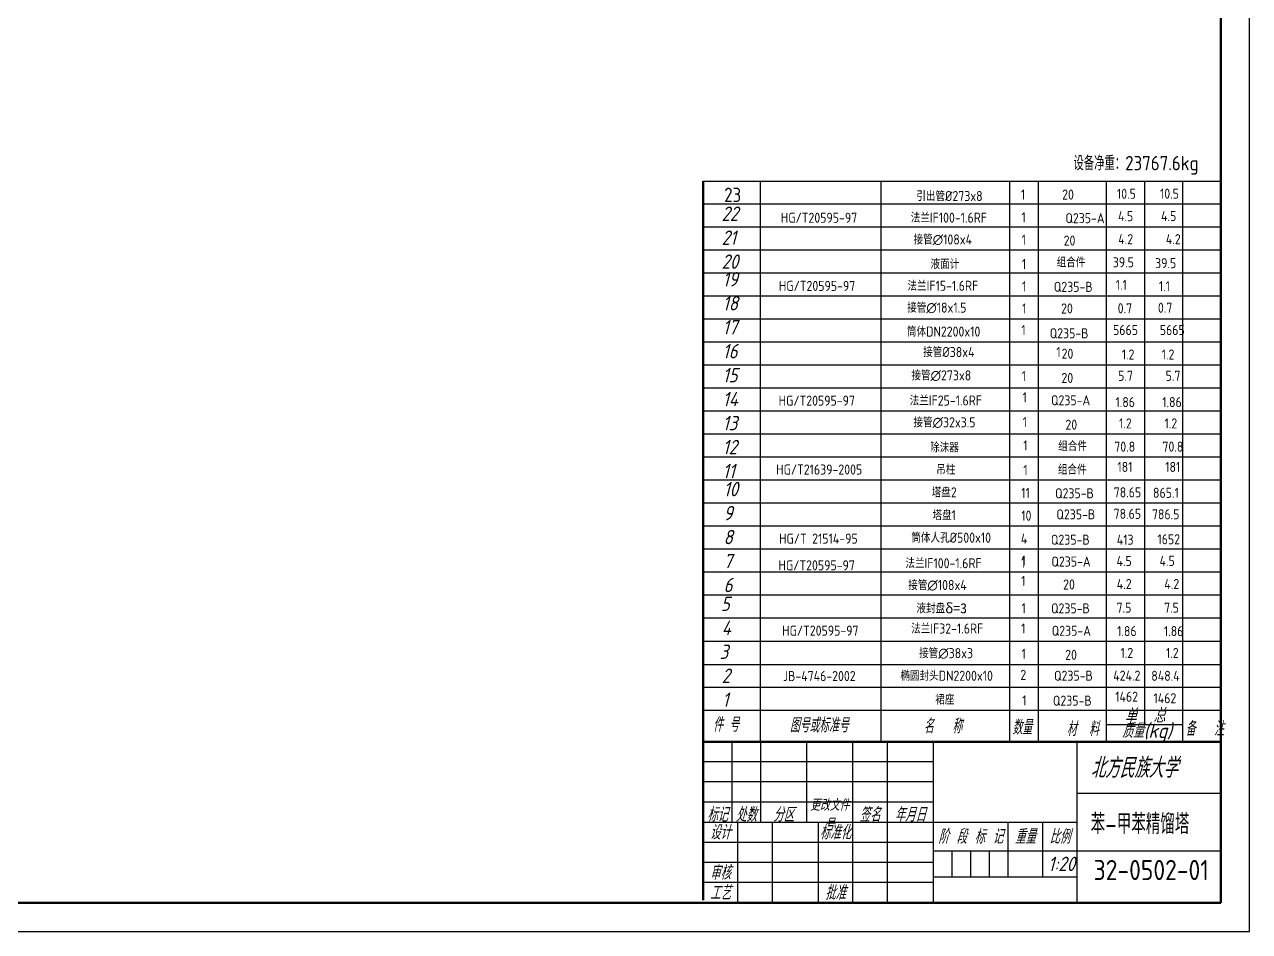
# Model space of a CAD drawing. Header units: millimetres. Extents: x 0 to 841, y 0 to 1189.
# Drawn here: x 415.1 to 841, y 0 to 315.3 of the extents above; entities that cross this region are included whole.
import ezdxf
from ezdxf.enums import TextEntityAlignment as Align

# ---------------------------------------------------------------- set-up
doc = ezdxf.new("R2010")
doc.units = ezdxf.units.MM
doc.layers.get('0').update_dxf_attribs({"lineweight": 15})
for name, color, linetype, lineweight in [('01粗实线层', 3, 'Continuous', 50), ('02细实线层', 7, 'Continuous', 25), ('02（细实）', 7, 'Continuous', 25), ('11文本细', 171, 'Continuous', 25), ('细实线', 7, 'Continuous', 25)]:
    doc.layers.add(name, color=color, linetype=linetype, lineweight=lineweight)
doc.styles.add('163', font='gbeitc.shx', dxfattribs={"width": 0.99, "height": 8})
doc.styles.add('zanelau', font='gbeitc.shx', dxfattribs={"height": 5, "bigfont": 'gbcbig.shx'})
doc.styles.add('数字和字母', font='gbenor.shx', dxfattribs={"height": 3.5, "bigfont": 'gbcbig.shx'})
doc.styles.add('斜体数字字母', font='gbenor.shx', dxfattribs={"height": 3.5, "bigfont": 'gbcbig.shx'})

msp = doc.modelspace()

# ---------------------------------------------------------------- linework, layer by layer
at = {"layer": '01粗实线层', "color": 0}
for p, q in [((831, 10), (831, 1179)), ((651, 10.945), (651, 260.822)), ((651, 66), (831, 66)), ((25, 10), (831, 10))]:
    msp.add_line(p, q, dxfattribs=at)
at = {"layer": '02细实线层', "color": 0}
for p, q in [((671, 101), (671, 260.822)), ((712.931, 66), (712.931, 260.822)), ((757.673, 66), (757.673, 260.822)), ((767.673, 66), (767.673, 260.822)), ((791.253, 66), (791.253, 260.822)), ((804.562, 72), (804.562, 260.822)), ((817.872, 66), (817.872, 260.822)), ((651, 205), (831, 205)), ((651, 197), (831, 197)), ((651, 189), (831, 189)), ((651, 181), (831, 181)), ((651, 173), (831, 173)), ((651, 165), (831, 165)), ((651, 157), (831, 157)), ((651, 149), (831, 149)), ((651, 141), (831, 141)), ((651, 133), (831, 133)), ((651, 125), (831, 125)), ((651, 125), (831, 125)), ((651, 117), (831, 117)), ((651, 109), (831, 109)), ((651, 101), (831, 101)), ((671, 66), (671, 101)), ((651, 92.798), (831, 92.798)), ((651, 85), (831, 85)), ((651, 77), (831, 77)), ((651, 77), (831, 77)), ((651, 66), (831, 66)), ((661, 66), (661, 38)), ((671, 66), (671, 38)), ((687, 66), (687, 38)), ((703, 66), (703, 45)), ((715, 66), (715, 45)), ((731, 66), (731, 10)), ((781, 66), (781, 10)), ((731, 59), (651, 59)), ((731, 52), (651, 52)), ((831, 48), (781, 48)), ((731, 45), (651, 45)), ((703, 45), (703, 10)), ((715, 45), (715, 10)), ((651, 38), (781, 38)), ((663, 38), (663, 10)), ((675, 38), (675, 10)), ((691, 38), (691, 10)), ((757, 38), (757, 19)), ((769, 38), (769, 19)), ((731, 31), (651, 31)), ((731, 28), (831, 28)), ((737.5, 28), (737.5, 19)), ((744, 28), (744, 19)), ((750.5, 28), (750.5, 19)), ((731, 24), (651, 24)), ((731, 19), (781, 19)), ((731, 17), (651, 17))]:
    msp.add_line(p, q, dxfattribs=at)
msp.add_lwpolyline([(0, 0), (841, 0), (841, 1189), (0, 1189)], close=True, dxfattribs=at)
at = {"layer": '02（细实）', "color": 0}
for p, q in [((651, 260.822), (831, 260.822)), ((651, 253), (831, 253)), ((651, 245), (831, 245)), ((651, 237), (831, 237)), ((651, 229), (831, 229)), ((651, 221), (831, 221)), ((651, 213), (831, 213)), ((791.253, 72), (817.872, 72))]:
    msp.add_line(p, q, dxfattribs=at)

# ---------------------------------------------------------------- texts
at = {"color": 0, "attachment_point": 1}
for s, insert, char_height, width, style in [('23', (658.375, 258.612), 5, 20, '斜体数字字母'), ('引出管%%C273x8', (725.164, 257.465), 3.5, 44.7416, '斜体数字字母'), ('10.5', (794.911, 258.239), 3.5, 13.30915, '斜体数字字母'), ('10.5', (809.885, 258.297), 3.5, 13.30915, '斜体数字字母'), ('4.5', (795.29, 250.455), 3.5, 13.30915, '斜体数字字母'), ('4.5', (810.264, 250.514), 3.5, 13.30915, '斜体数字字母'), ('39.5', (793.469, 234.418), 3.5, 13.30915, '斜体数字字母'), ('39.5', (808.178, 234.117), 3.5, 13.30915, '斜体数字字母'), ('1.1', (794.498, 226.586), 3.5, 13.30915, '斜体数字字母'), ('1.1', (809.486, 226.115), 3.5, 13.30915, '斜体数字字母'), ('0.7', (795.18, 218.435), 3.5, 13.30915, '数字和字母'), ('0.7', (809.159, 218.609), 3.5, 13.30915, '数字和字母'), ('11', (761.633, 154.261), 3.5, 10, '数字和字母'), ('10', (761.656, 146.337), 3.5, 10, '数字和字母'), ('HG/T 21514-95', (677.443, 138.35), 3.5, 41.93114, '数字和字母'), ('4', (761.499, 138.337), 3.5, 10, '数字和字母'), ('\\pi4.115;413', (790.735, 137.964), 3.5, 13.30915, '斜体数字字母'), ('1652', (808.995, 138.129), 3.5, 13.30915, '斜体数字字母'), ('4.5', (794.766, 130.558), 3.5, 13.30915, '斜体数字字母'), ('4.5', (809.74, 130.616), 3.5, 13.30915, '斜体数字字母'), ('\\pi2.192;424.2', (791.444, 90.717), 3.5, 13.30915, '数字和字母'), ('\\pi2.2796;848.4', (804.577, 90.639), 3.5, 13.30915, '数字和字母'), ('\\pi3.067;1462', (791.253, 83.381), 3.5, 13.30915, '斜体数字字母'), ('\\pi3.067;1462', (804.546, 82.862), 3.5, 13.30915, '斜体数字字母'), ('\\pi6.0417;32-0502-01', (780.777, 24.883), 7, 50, '斜体数字字母')]:
    msp.add_mtext(s, dxfattribs=dict(at, insert=insert, char_height=char_height, width=width, style=style))
at = {"layer": '02（细实）', "color": 0}
for s, style, width, p in [('5', '163', 0.99, (657.197, 111.416)), ('4', '163', 0.99, (657.506, 103.083)), ('3', '163', 0.99, (656.785, 94.75)), ('2', '163', 0.99, (657.506, 86.416)), ('1', '163', 0.99, (657.713, 78.083)), ('件 号 ', 'zanelau', 0.8, (654.512, 69.446)), ('图号或标准号', 'zanelau', 0.8, (681.193, 69.234)), ('名   称', 'zanelau', 0.8, (727.754, 68.895)), ('数量', 'zanelau', 0.8, (758.552, 68.503)), ('材  料', 'zanelau', 0.8, (777.459, 67.945)), ('备   注', 'zanelau', 0.8, (818.782, 68.053))]:
    msp.add_text(s, height=5, dxfattribs=dict(at, style=style, width=width)).set_placement(p)
at = {"layer": '02（细实）', "color": 0, "style": 'zanelau'}
for s, width, p, p2 in [('单', 1.203246, (797.555, 72.46), (801.602, 72.46)), ('总', 1.265483, (807.559, 72.615), (811.607, 72.615)), ('质量(kg)', 1.047496, (796.662, 67.317), (813.998, 67.317))]:
    msp.add_text(s, height=5, dxfattribs=dict(at, width=width)).set_placement(p, p2, align=Align.FIT)
at = {"layer": '02（细实）', "color": 0, "attachment_point": 1}
for s, insert, char_height, width, style in [('1', (761.526, 257.969), 3.5, 10, '数字和字母'), ('22\\P21\\P20', (657.472, 252.072), 5, 20, '163'), ('1', (761.729, 250.061), 3.5, 10, '数字和字母'), ('                    Q235-A            ', (739.035, 249.766), 3.5, 118.06886, '数字和字母'), ('1', (761.791, 242.279), 3.5, 10, '数字和字母'), ('1', (761.861, 233.821), 3.5, 10, '数字和字母'), ('19\\P18\\P17\\P16\\P15\\P14\\P13\\P12\\P11', (657.823, 229.277), 5, 20, '163'), ('1', (761.923, 226.039), 3.5, 10, '数字和字母'), ('1', (761.923, 218.352), 3.5, 10, '数字和字母'), ('1', (761.682, 210.835), 3.5, 10, '数字和字母'), ('        接管%%C38x4               1                                 ', (712.367, 203.237), 3.5, 117.3944, '数字和字母'), ('1', (761.817, 194.892), 3.5, 10, '数字和字母'), ('1', (762.125, 187.475), 3.5, 10, '数字和字母'), ('1', (762.14, 178.903), 3.5, 10, '数字和字母'), ('1', (762.364, 170.745), 3.5, 10, '数字和字母'), ('1', (762.378, 162.173), 3.5, 10, '数字和字母'), ('10\\P9\\P8\\P7\\P6', (658.158, 156.308), 5, 20, '163'), ('    筒体人孔%%C500x10                     ', (715.846, 138.678), 3.5, 126, '数字和字母'), ('1', (761.571, 130.012), 3.5, 10, '数字和字母'), ('1', (761.768, 130.705), 3.5, 10, '数字和字母'), ('1', (761.593, 123.65), 3.5, 10, '数字和字母'), ('     液封盘{\\fSimSun|b0|i0|c134|p2;δ=3}', (715.733, 114.132), 3.5, 36.70814, '数字和字母'), ('1', (761.768, 114.154), 3.5, 10, '数字和字母'), ('1', (761.593, 107.099), 3.5, 10, '数字和字母'), ('1', (761.762, 98.303), 3.5, 10, '数字和字母'), ('2', (761.331, 90.99), 3.5, 10, '数字和字母'), ('1', (761.967, 82.087), 3.5, 10, '数字和字母'), ('北方民族大学', (785.72, 60.417), 7, 36.79537, 'zanelau')]:
    msp.add_mtext(s, dxfattribs=dict(at, insert=insert, char_height=char_height, width=width, style=style))
at = {"layer": '11文本细', "color": 0, "attachment_point": 5, "style": 'zanelau'}
for s, insert, char_height, width in [('标记', (656, 40.638), 5, 10), ('处数', (666, 40.638), 5, 10), ('分区', (679, 40.638), 5, 16), ('更改文件号', (695, 40.638), 4, 16), ('签名', (709, 40.638), 5, 12), ('年月日', (723, 40.638), 5, 16), ('设计', (657, 34.5), 5, 12), ('标准化', (697, 34.5), 5, 12), ('阶 段 标 记', (744, 33), 5, 26), ('重量', (763, 33), 5, 12), ('比例', (775, 33), 5, 12), ('审核', (657, 20.5), 5, 12), ('工艺', (657, 13.5), 5, 12), ('批准', (697, 13.5), 5, 12)]:
    msp.add_mtext(s, dxfattribs=dict(at, insert=insert, char_height=char_height, width=width))
at = {"layer": '细实线', "color": 0, "attachment_point": 1}
for s, insert, char_height, width, style in [('设备净重：23767.6kg', (779.785, 269.649), 5, 50.17049, '斜体数字字母'), ('\\pi10.148;20', (765.719, 257.967), 3.5, 23.58047, '斜体数字字母'), ('HG/T20595-97', (678.067, 249.899), 3.5, 41.93114, '斜体数字字母'), ('\\pi10.513;法兰IF100-1.6RF', (712.713, 249.94), 3.5, 44.7416, '斜体数字字母'), ('\\pi13.867;接管∅108x4', (710.342, 242.355), 3.5, 44.7416, '斜体数字字母'), ('\\pi10.148;20', (766.24, 241.982), 3.5, 23.58047, '斜体数字字母'), ('\\pi3.5966;4.2      4.2', (791.784, 242.465), 3.5, 26.6183, '斜体数字字母'), ('\\pi8.1423;组合件', (765.828, 234.446), 3.5, 23.58047, '斜体数字字母'), ('\\pi18.781;液面计', (711.327, 233.796), 3.5, 44.7416, '斜体数字字母'), ('HG/T20595-97', (677.384, 226.214), 3.5, 41.93114, '斜体数字字母'), ('\\pi11.534;法兰IF15-1.6RF', (710.551, 226.255), 3.5, 44.7416, '斜体数字字母'), ('\\pi5.6652;Q235-B', (767.312, 225.888), 3.5, 23.58047, '斜体数字字母'), ('\\pi13.807;接管∅18x1.5', (708.181, 218.669), 3.5, 44.7416, '斜体数字字母'), ('\\pi10.148;20', (765.353, 218.361), 3.5, 23.58047, '斜体数字字母'), ('\\pi11.027;筒体DN2200x10', (710.895, 210.34), 3.5, 44.7416, '斜体数字字母'), ('\\pi5.6652;Q235-B', (765.872, 209.743), 3.5, 23.58047, '斜体数字字母'), ('\\pi2.3112;5665    5665', (791.253, 210.884), 3.5, 26.6183, '斜体数字字母'), ('\\pi10.148;20', (765.531, 202.629), 3.5, 23.58047, '斜体数字字母'), ('\\pi5.2736;1.2     1.2', (791.323, 202.361), 3.5, 26.6183, '斜体数字字母'), ('\\pi12.823; 接管∅273x8', (708.742, 195.098), 3.5, 44.7416, '斜体数字字母'), ('\\pi10.148;20', (765.471, 194.225), 3.5, 23.58047, '斜体数字字母'), ('\\pi3.9758;5.7      5.7', (791.351, 194.956), 3.5, 26.6183, '斜体数字字母'), ('HG/T20595-97', (677.291, 186.328), 3.5, 41.93114, '斜体数字字母'), ('\\pi11.242;法兰IF25-1.6RF', (711.619, 186.369), 3.5, 44.7416, '斜体数字字母'), ('Q235-A', (771.989, 186.44), 3.5, 13.16875, '斜体数字字母'), ('\\pi3.2472;1.86     1.86', (791.156, 185.799), 3.5, 26.6183, '斜体数字字母'), ('\\pi13.224;接管∅32x3.5', (710.938, 178.783), 3.5, 44.7416, '斜体数字字母'), ('\\pi10.148;20', (766.862, 177.956), 3.5, 23.58047, '斜体数字字母'), ('\\pi4.4716;1.2      1.2', (791.184, 178.395), 3.5, 26.6183, '斜体数字字母'), ('\\pi8.94;除沫器', (721.013, 170.055), 3.5, 25.06013, '斜体数字字母'), ('\\pi8.1423;组合件', (766.347, 170.528), 3.5, 23.58047, '斜体数字字母'), ('\\pi2.7362;70.8     70.8', (791.253, 170.33), 3.5, 26.6183, '斜体数字字母'), ('\\pi6.9001;HG/T21639-2005', (669.536, 162.368), 3.5, 41.93114, '斜体数字字母'), ('\\pi20.209;吊柱', (711.907, 162.368), 3.5, 44.7416, '斜体数字字母'), ('\\pi8.1423;组合件', (766.257, 162.373), 3.5, 23.58047, '斜体数字字母'), ('\\pi3.9758;181      181', (791.097, 163.281), 3.5, 26.6183, '斜体数字字母'), ('\\pi19.03;塔盘2', (711.499, 154.431), 3.5, 44.7416, '斜体数字字母'), ('\\pi5.6652;Q235-B', (767.738, 154.116), 3.5, 23.58047, '斜体数字字母'), ('\\pi2.5108;78.65', (791.288, 154.428), 3.5, 13.30915, '斜体数字字母'), ('\\pi2.8629;865.1', (804.597, 154.272), 3.5, 13.30915, '斜体数字字母'), ('\\pi19.409;塔盘1', (711.379, 146.518), 3.5, 44.7416, '斜体数字字母'), ('\\pi5.6652;Q235-B', (768.207, 146.771), 3.5, 23.58047, '斜体数字字母'), ('\\pi2.5108;78.65', (791.253, 146.968), 3.5, 13.30915, '斜体数字字母'), ('\\pi2.5108;786.5', (804.562, 146.812), 3.5, 13.30915, '斜体数字字母'), ('\\pi5.6652;Q235-B', (766.298, 137.971), 3.5, 23.58047, '斜体数字字母'), ('HG/T20595-97', (677.259, 129.068), 3.5, 41.93114, '斜体数字字母'), ('\\pi10.513;法兰IF100-1.6RF', (710.862, 129.795), 3.5, 44.7416, '斜体数字字母'), ('Q235-A', (772.128, 130.369), 3.5, 13.16875, '斜体数字字母'), ('\\pi13.867;接管∅108x4', (708.492, 122.21), 3.5, 44.7416, '斜体数字字母'), ('\\pi10.148;20', (766.057, 122.404), 3.5, 23.58047, '斜体数字字母'), ('\\pi3.5966;4.2      4.2', (791.26, 122.567), 3.5, 26.6183, '斜体数字字母'), ('\\pi5.6652;Q235-B', (766.328, 114.097), 3.5, 23.58047, '斜体数字字母'), ('\\pi3.9154;7.5      7.5', (790.876, 114.335), 3.5, 26.6183, '斜体数字字母'), ('\\pi11.242;法兰IF32-1.6RF', (712.132, 107.084), 3.5, 44.7416, '斜体数字字母'), ('HG/T20595-97', (678.529, 106.357), 3.5, 41.93114, '斜体数字字母'), ('Q235-A', (772.243, 106.303), 3.5, 13.16875, '斜体数字字母'), ('\\pi3.2472;1.86     1.86', (791.725, 106.19), 3.5, 26.6183, '斜体数字字母'), ('\\pi14.682;接管∅38x3', (711.451, 98.521), 3.5, 44.7416, '斜体数字字母'), ('\\pi4.4716;1.2      1.2', (791.694, 98.599), 3.5, 26.6183, '斜体数字字母'), ('\\pi10.148;20', (766.775, 97.951), 3.5, 23.58047, '斜体数字字母'), ('\\pi8.7738;JB-4746-2002', (669.997, 90.56), 3.5, 41.93114, '斜体数字字母'), ('\\pi8.3825;椭圆封头DN2200x10', (711.257, 90.658), 3.5, 44.7416, '斜体数字字母'), ('\\pi5.6652;Q235-B', (767.383, 90.678), 3.5, 23.58047, '斜体数字字母'), ('\\pi19.997;裙座', (711.743, 82.39), 3.5, 44.7416, '斜体数字字母'), ('\\pi5.6652;Q235-B', (766.984, 82.005), 3.5, 23.58047, '斜体数字字母'), ('\\pi8.019;苯-甲苯精馏塔', (777.761, 40.882), 7, 50, '斜体数字字母'), ('1:20', (770.992, 26.008), 5, 12, 'zanelau')]:
    msp.add_mtext(s, dxfattribs=dict(at, insert=insert, char_height=char_height, width=width, style=style))

doc.saveas('drawing.dxf')
